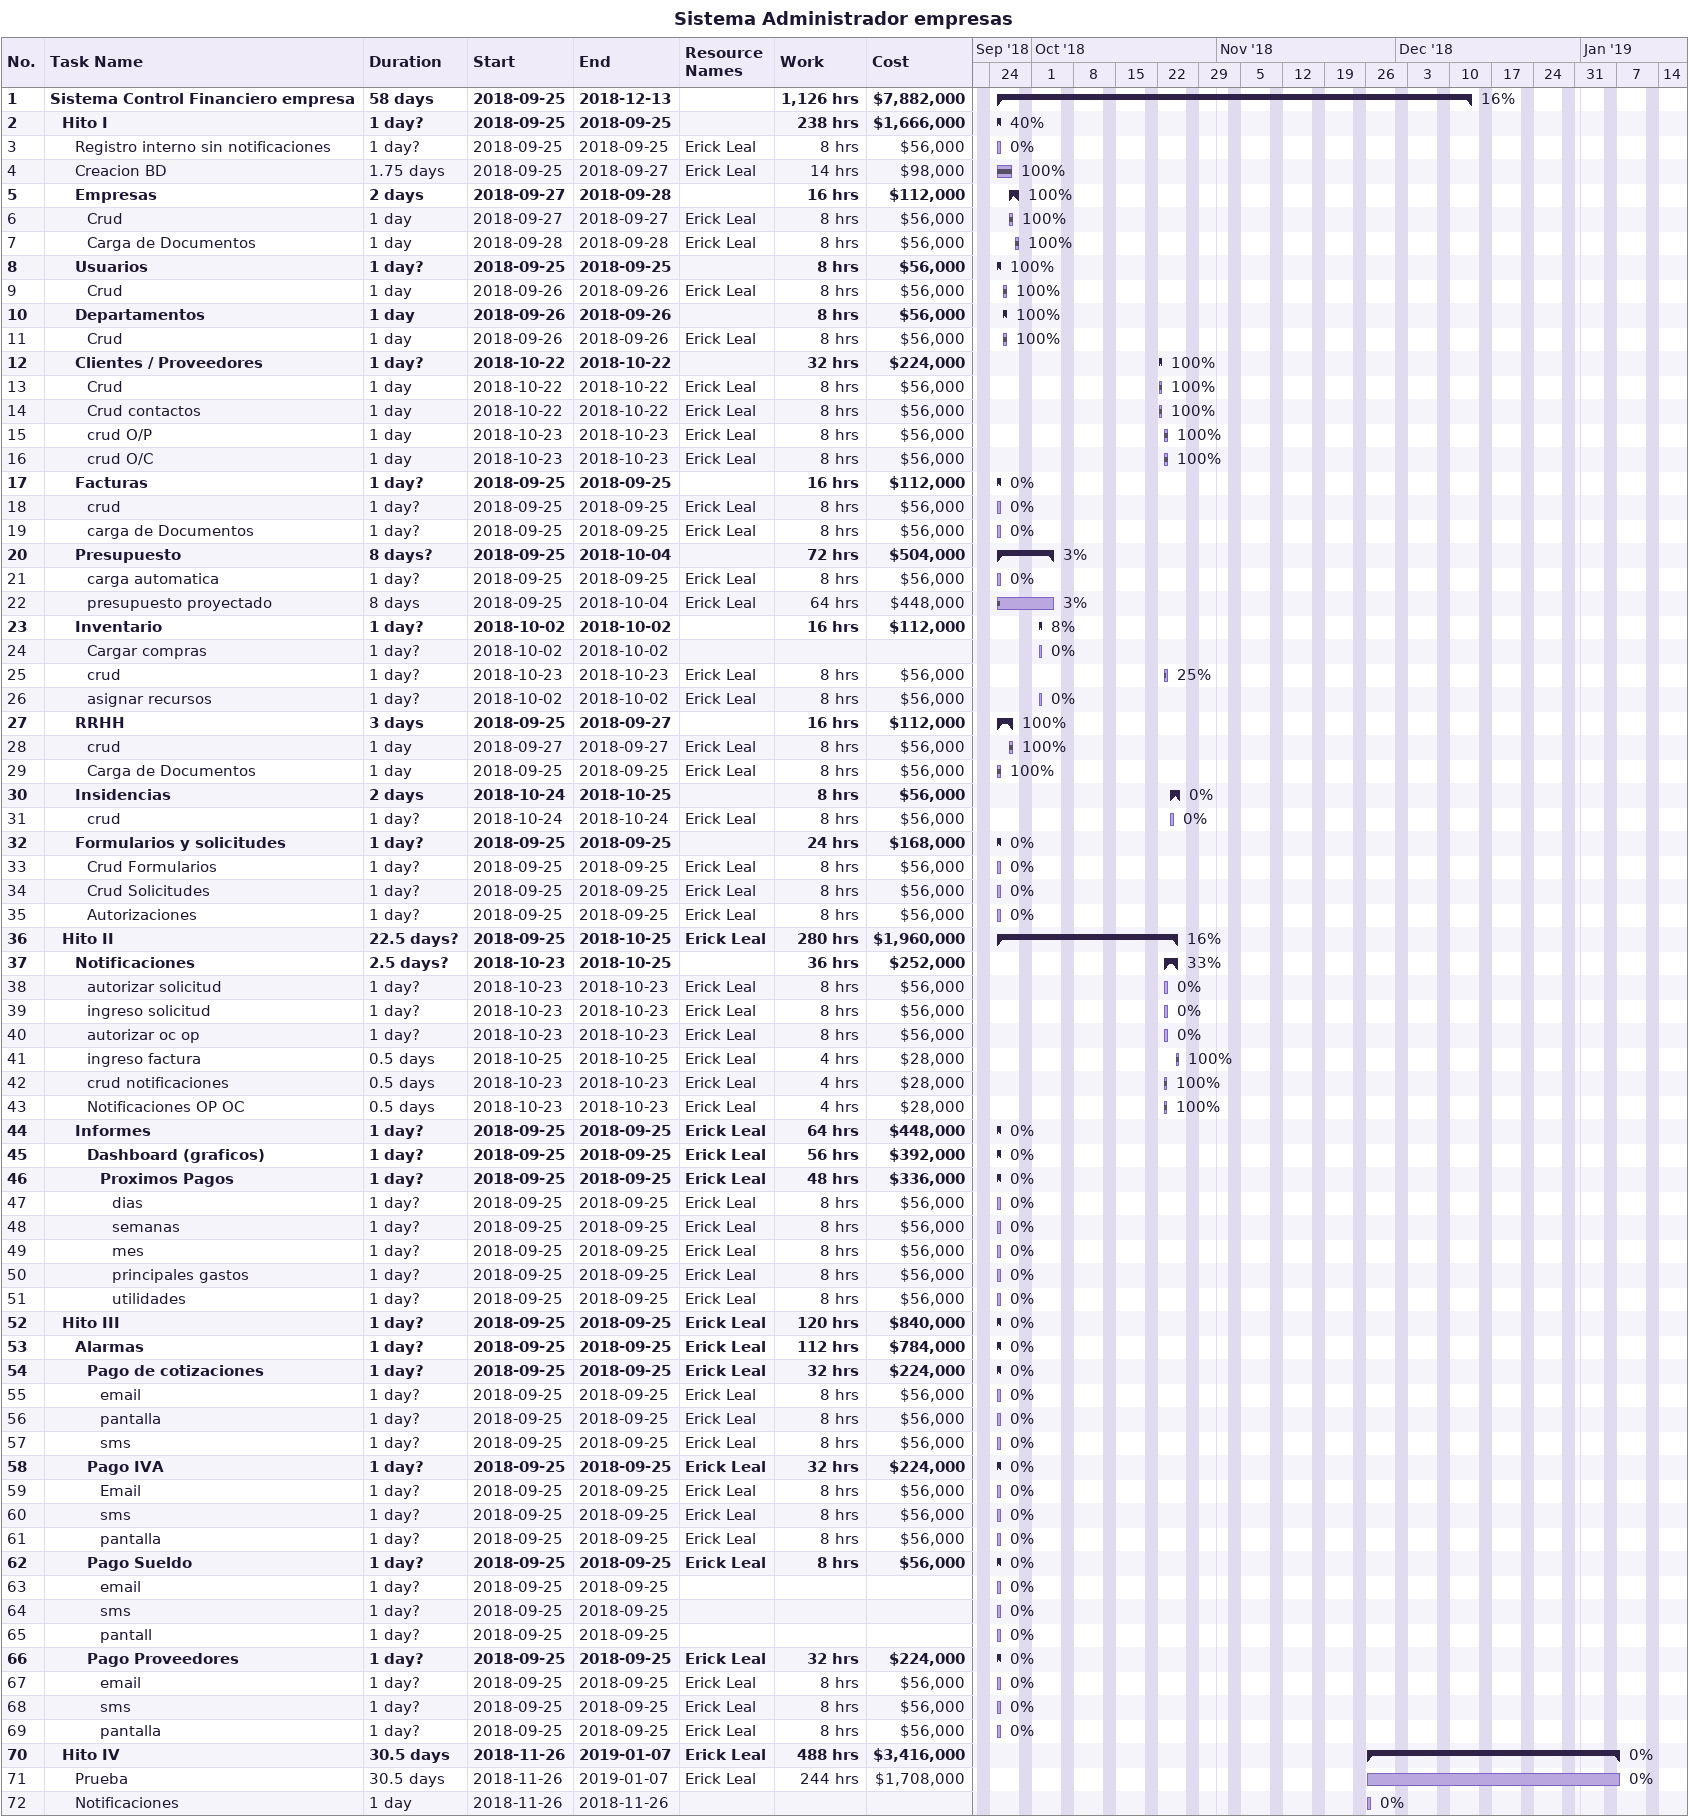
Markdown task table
Sistema Administrador empresas

| ID | Level | Task | Duration | Start | Finish | Resources | % complete | Work (h) | Cost ($) |
|---|---|---|---|---|---|---|---|---|---|
| 1 | 1 | **Sistema Control Financiero empresa** | 58d | 2018-09-25 | 2018-12-13 |  | 16 | 1126 | 7882000 |
| 2 | 2 | **Hito I** | 1d? | 2018-09-25 | 2018-09-25 |  | 40 | 238 | 1666000 |
| 3 | 3 | Registro interno sin notificaciones | 1d? | 2018-09-25 | 2018-09-25 | Erick Leal | 0 | 8 | 56000 |
| 4 | 3 | Creacion BD | 1.75d | 2018-09-25 | 2018-09-27 | Erick Leal | 100 | 14 | 98000 |
| 5 | 3 | **Empresas** | 2d | 2018-09-27 | 2018-09-28 |  | 100 | 16 | 112000 |
| 6 | 4 | Crud | 1d | 2018-09-27 | 2018-09-27 | Erick Leal | 100 | 8 | 56000 |
| 7 | 4 | Carga de Documentos | 1d | 2018-09-28 | 2018-09-28 | Erick Leal | 100 | 8 | 56000 |
| 8 | 3 | **Usuarios** | 1d? | 2018-09-25 | 2018-09-25 |  | 100 | 8 | 56000 |
| 9 | 4 | Crud | 1d | 2018-09-26 | 2018-09-26 | Erick Leal | 100 | 8 | 56000 |
| 10 | 3 | **Departamentos** | 1d | 2018-09-26 | 2018-09-26 |  | 100 | 8 | 56000 |
| 11 | 4 | Crud | 1d | 2018-09-26 | 2018-09-26 | Erick Leal | 100 | 8 | 56000 |
| 12 | 3 | **Clientes / Proveedores** | 1d? | 2018-10-22 | 2018-10-22 |  | 100 | 32 | 224000 |
| 13 | 4 | Crud | 1d | 2018-10-22 | 2018-10-22 | Erick Leal | 100 | 8 | 56000 |
| 14 | 4 | Crud contactos | 1d | 2018-10-22 | 2018-10-22 | Erick Leal | 100 | 8 | 56000 |
| 15 | 4 | crud O/P | 1d | 2018-10-23 | 2018-10-23 | Erick Leal | 100 | 8 | 56000 |
| 16 | 4 | crud O/C | 1d | 2018-10-23 | 2018-10-23 | Erick Leal | 100 | 8 | 56000 |
| 17 | 3 | **Facturas** | 1d? | 2018-09-25 | 2018-09-25 |  | 0 | 16 | 112000 |
| 18 | 4 | crud | 1d? | 2018-09-25 | 2018-09-25 | Erick Leal | 0 | 8 | 56000 |
| 19 | 4 | carga de Documentos | 1d? | 2018-09-25 | 2018-09-25 | Erick Leal | 0 | 8 | 56000 |
| 20 | 3 | **Presupuesto** | 8d? | 2018-09-25 | 2018-10-04 |  | 3 | 72 | 504000 |
| 21 | 4 | carga automatica | 1d? | 2018-09-25 | 2018-09-25 | Erick Leal | 0 | 8 | 56000 |
| 22 | 4 | presupuesto proyectado | 8d | 2018-09-25 | 2018-10-04 | Erick Leal | 3 | 64 | 448000 |
| 23 | 3 | **Inventario** | 1d? | 2018-10-02 | 2018-10-02 |  | 8 | 16 | 112000 |
| 24 | 4 | Cargar compras | 1d? | 2018-10-02 | 2018-10-02 |  | 0 |  |  |
| 25 | 4 | crud | 1d? | 2018-10-23 | 2018-10-23 | Erick Leal | 25 | 8 | 56000 |
| 26 | 4 | asignar recursos | 1d? | 2018-10-02 | 2018-10-02 | Erick Leal | 0 | 8 | 56000 |
| 27 | 3 | **RRHH** | 3d | 2018-09-25 | 2018-09-27 |  | 100 | 16 | 112000 |
| 28 | 4 | crud | 1d | 2018-09-27 | 2018-09-27 | Erick Leal | 100 | 8 | 56000 |
| 29 | 4 | Carga de Documentos | 1d | 2018-09-25 | 2018-09-25 | Erick Leal | 100 | 8 | 56000 |
| 30 | 3 | **Insidencias** | 2d | 2018-10-24 | 2018-10-25 |  | 0 | 8 | 56000 |
| 31 | 4 | crud | 1d? | 2018-10-24 | 2018-10-24 | Erick Leal | 0 | 8 | 56000 |
| 32 | 3 | **Formularios y solicitudes** | 1d? | 2018-09-25 | 2018-09-25 |  | 0 | 24 | 168000 |
| 33 | 4 | Crud Formularios | 1d? | 2018-09-25 | 2018-09-25 | Erick Leal | 0 | 8 | 56000 |
| 34 | 4 | Crud Solicitudes | 1d? | 2018-09-25 | 2018-09-25 | Erick Leal | 0 | 8 | 56000 |
| 35 | 4 | Autorizaciones | 1d? | 2018-09-25 | 2018-09-25 | Erick Leal | 0 | 8 | 56000 |
| 36 | 2 | **Hito II** | 22.5d? | 2018-09-25 | 2018-10-25 | Erick Leal | 16 | 280 | 1960000 |
| 37 | 3 | **Notificaciones** | 2.5d? | 2018-10-23 | 2018-10-25 |  | 33 | 36 | 252000 |
| 38 | 4 | autorizar solicitud | 1d? | 2018-10-23 | 2018-10-23 | Erick Leal | 0 | 8 | 56000 |
| 39 | 4 | ingreso solicitud | 1d? | 2018-10-23 | 2018-10-23 | Erick Leal | 0 | 8 | 56000 |
| 40 | 4 | autorizar oc op | 1d? | 2018-10-23 | 2018-10-23 | Erick Leal | 0 | 8 | 56000 |
| 41 | 4 | ingreso factura | 0.5d | 2018-10-25 | 2018-10-25 | Erick Leal | 100 | 4 | 28000 |
| 42 | 4 | crud notificaciones | 0.5d | 2018-10-23 | 2018-10-23 | Erick Leal | 100 | 4 | 28000 |
| 43 | 4 | Notificaciones OP OC | 0.5d | 2018-10-23 | 2018-10-23 | Erick Leal | 100 | 4 | 28000 |
| 44 | 3 | **Informes** | 1d? | 2018-09-25 | 2018-09-25 | Erick Leal | 0 | 64 | 448000 |
| 45 | 4 | **Dashboard (graficos)** | 1d? | 2018-09-25 | 2018-09-25 | Erick Leal | 0 | 56 | 392000 |
| 46 | 5 | **Proximos Pagos** | 1d? | 2018-09-25 | 2018-09-25 | Erick Leal | 0 | 48 | 336000 |
| 47 | 6 | dias | 1d? | 2018-09-25 | 2018-09-25 | Erick Leal | 0 | 8 | 56000 |
| 48 | 6 | semanas | 1d? | 2018-09-25 | 2018-09-25 | Erick Leal | 0 | 8 | 56000 |
| 49 | 6 | mes | 1d? | 2018-09-25 | 2018-09-25 | Erick Leal | 0 | 8 | 56000 |
| 50 | 6 | principales gastos | 1d? | 2018-09-25 | 2018-09-25 | Erick Leal | 0 | 8 | 56000 |
| 51 | 6 | utilidades | 1d? | 2018-09-25 | 2018-09-25 | Erick Leal | 0 | 8 | 56000 |
| 52 | 2 | **Hito III** | 1d? | 2018-09-25 | 2018-09-25 | Erick Leal | 0 | 120 | 840000 |
| 53 | 3 | **Alarmas** | 1d? | 2018-09-25 | 2018-09-25 | Erick Leal | 0 | 112 | 784000 |
| 54 | 4 | **Pago de cotizaciones** | 1d? | 2018-09-25 | 2018-09-25 | Erick Leal | 0 | 32 | 224000 |
| 55 | 5 | email | 1d? | 2018-09-25 | 2018-09-25 | Erick Leal | 0 | 8 | 56000 |
| 56 | 5 | pantalla | 1d? | 2018-09-25 | 2018-09-25 | Erick Leal | 0 | 8 | 56000 |
| 57 | 5 | sms | 1d? | 2018-09-25 | 2018-09-25 | Erick Leal | 0 | 8 | 56000 |
| 58 | 4 | **Pago IVA** | 1d? | 2018-09-25 | 2018-09-25 | Erick Leal | 0 | 32 | 224000 |
| 59 | 5 | Email | 1d? | 2018-09-25 | 2018-09-25 | Erick Leal | 0 | 8 | 56000 |
| 60 | 5 | sms | 1d? | 2018-09-25 | 2018-09-25 | Erick Leal | 0 | 8 | 56000 |
| 61 | 5 | pantalla | 1d? | 2018-09-25 | 2018-09-25 | Erick Leal | 0 | 8 | 56000 |
| 62 | 4 | **Pago Sueldo** | 1d? | 2018-09-25 | 2018-09-25 | Erick Leal | 0 | 8 | 56000 |
| 63 | 5 | email | 1d? | 2018-09-25 | 2018-09-25 |  | 0 |  |  |
| 64 | 5 | sms | 1d? | 2018-09-25 | 2018-09-25 |  | 0 |  |  |
| 65 | 5 | pantall | 1d? | 2018-09-25 | 2018-09-25 |  | 0 |  |  |
| 66 | 4 | **Pago Proveedores** | 1d? | 2018-09-25 | 2018-09-25 | Erick Leal | 0 | 32 | 224000 |
| 67 | 5 | email | 1d? | 2018-09-25 | 2018-09-25 | Erick Leal | 0 | 8 | 56000 |
| 68 | 5 | sms | 1d? | 2018-09-25 | 2018-09-25 | Erick Leal | 0 | 8 | 56000 |
| 69 | 5 | pantalla | 1d? | 2018-09-25 | 2018-09-25 | Erick Leal | 0 | 8 | 56000 |
| 70 | 2 | **Hito IV** | 30.5d | 2018-11-26 | 2019-01-07 | Erick Leal | 0 | 488 | 3416000 |
| 71 | 3 | Prueba | 30.5d | 2018-11-26 | 2019-01-07 | Erick Leal | 0 | 244 | 1708000 |
| 72 | 3 | Notificaciones | 1d | 2018-11-26 | 2018-11-26 |  | 0 |  |  |
